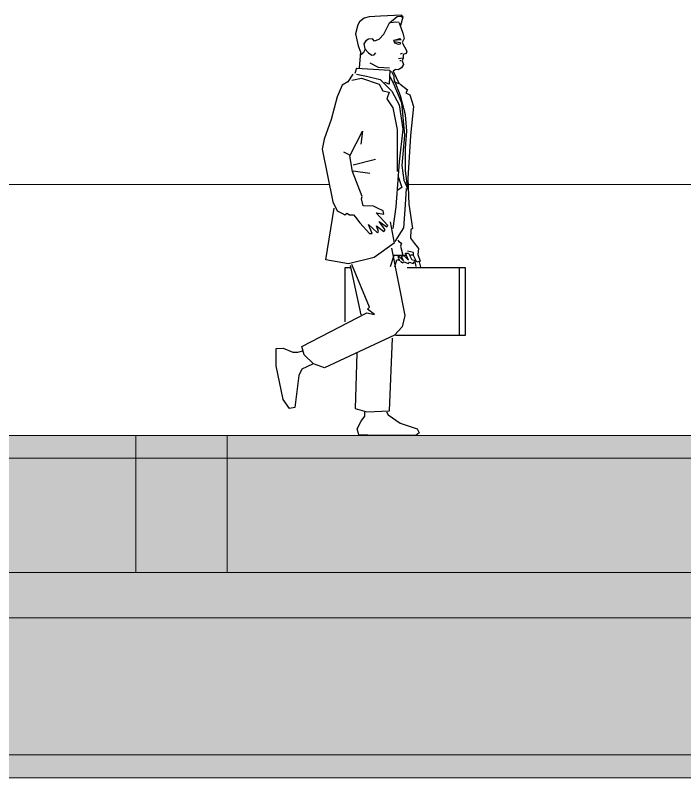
# Model space of a CAD drawing. Header units: millimetres. Extents: x 485872 to 486142, y -52344 to -52207.
# Drawn here: x 486062.031 to 486064.965, y -52339.377 to -52336.035 of the extents above; entities that cross this region are included whole.
import ezdxf

# ---------------------------------------------------------------- set-up
doc = ezdxf.new("R2010")
doc.units = ezdxf.units.MM
doc.header["$LTSCALE"] = 15
doc.layers.add('G', color=8, linetype='Continuous')

# ---------------------------------------------------------------- blocks, each defined once
blk = doc.blocks.new('02FMAN04')
at = {"color": 0, "linetype": 'ByBlock'}
for p, q in [((-4.09, 62.9), (-4.33, 61.98)), ((-5.2, 47.99), (-6.24, 48.51)), ((-0.79, 47.26), (-4.66, 46.29)), ((-4.66, 45.32), (-1.76, 44.94)), ((2.36, 30.85), (1.69, 28.89)), ((4.43, 30.85), (2.36, 30.85)), ((2.51, 28.87), (2.82, 30.11)), ((2.82, 30.11), (3.14, 30.11)), ((5.71, 30.87), (5.16, 30.87)), ((5.55, 30.07), (5.86, 30.04)), ((-5.14, 29.12), (-3.33, 20.66)), ((5.86, 30.04), (6.08, 28.92)), ((6.66, 29.76), (6.92, 28.85)), ((13.53, 28.78), (13.53, 17.2))]:
    blk.add_line(p, q, dxfattribs=at)
for points in [[(3.51, 70.28), (3.91, 71.74), (3.66, 71.99), (0.03, 71.85), (-1.88, 71.7), (-2.77, 71.46), (-3.55, 70.85), (-3.84, 70.32), (-4.26, 68.83), (-3.77, 66.74), (-3.38, 65.74), (-3.62, 62.94)], [(-0.96, 67.59), (-0.21, 67.87), (0.6, 68.72), (1.6, 70.67), (2.91, 71.77), (3.55, 71.85), (3.83, 71.67)], [(3.27, 70.67), (3.87, 68.94), (4.08, 68.01), (3.76, 67.34), (4.58, 65.85), (4.47, 65.42), (3.91, 65.25), (3.94, 64.64), (3.76, 64.18), (3.98, 63.54), (3.66, 62.97), (3.09, 62.62), (2.59, 62.69), (2.24, 62.41), (3.27, 60.21), (2.45, 60.53), (2.41, 61.52), (1.99, 62.3), (1.63, 62.23)], [(3.23, 70.75), (2.7, 70.82), (1.77, 70.67)], [(-0.96, 67.55), (-1.35, 67.94), (-2.03, 67.91), (-2.49, 67.62), (-2.81, 67.09), (-2.63, 66.24), (-1.99, 65.56), (-1.42, 65.17), (-1.03, 65.21), (-0.75, 65.56)], [(-3.3, 65.28), (-2.81, 65.67), (-2.59, 66.13)], [(3.48, 65.35), (3.83, 65.49)], [(3.87, 64.61), (3.16, 64.54)], [(3.59, 64.18), (3.37, 64.18)], [(-4.09, 62.9), (1.67, 62.55), (1.53, 60.17), (0.78, 60.45)], [(1.6, 62.9), (-0.32, 63.05), (-1.71, 63.76)], [(-4.68, 61.9), (-5.54, 60.6), (-6.5, 60), (-7.36, 58.01), (-8.4, 54.12), (-9.61, 50.75), (-9.95, 49.03), (-8.14, 40.04), (-7.36, 38.49), (-6.58, 38.06), (-6.06, 37.8), (-5.72, 38.06), (-5.28, 37.8), (-4.59, 37.8), (-4.25, 37.37), (-3.47, 36.42), (-1.83, 34.6), (-1.39, 34.6), (-2, 36.16), (-0.53, 34.77), (-0.27, 34.95), (-0.62, 35.9), (0.59, 34.95), (0.85, 35.21), (-0.18, 36.67), (1.11, 35.72), (1.29, 35.98), (-0.7, 38.14), (0.59, 37.88), (0.51, 38.49), (-0.44, 38.92), (-1.14, 39.27), (-2.95, 39.35), (-3.21, 40.56), (-3.12, 40.91), (-4.77, 45.23), (-5.2, 47.9), (-3.04, 52.14), (-3.3, 49.89)], [(-4.07, 61.9), (-2.35, 61.55), (-0.01, 60.95), (1.98, 58.96), (3.27, 56.63), (3.88, 52.48), (3.27, 46.87), (3.1, 44.54), (2.67, 39.18), (2.15, 35.47)], [(1.63, 61.47), (2.24, 60.43), (3.62, 56.97), (4.14, 51.45), (3.71, 46.26), (4.05, 43.76), (4.74, 42.2), (4.31, 45.31), (4.31, 49.2), (4.57, 52.14), (4.31, 54.9), (3.45, 58.18), (2.5, 60.69)], [(-4.85, 60.86), (-3.21, 61.21), (-0.18, 60.17), (0.42, 59.05), (1.54, 58.79), (1.11, 57.66), (2.15, 56.11), (2.93, 52.4), (2.93, 45.23)], [(3.36, 60.26), (4.66, 59.22), (4.4, 58.7), (5.09, 58.36), (5.69, 56.37), (5.18, 51.36), (4.74, 44.02), (4.92, 39.61), (5.52, 35.47), (5.26, 35.21), (5.18, 33.82), (5.87, 32.87), (6.56, 32.01), (6.47, 30.97), (6.82, 29.85), (6.3, 29.68), (5.69, 30.8), (5.69, 31.32), (4.66, 31.58)], [(3.01, 44.54), (3.71, 42.46), (2.93, 41.94)], [(2.58, 33.22), (4.05, 35.55), (4.31, 39.52), (4.48, 42.29)], [(1.72, 36.59), (2.41, 32.96), (-1.05, 30.46), (-5.46, 29.42), (-9.35, 30.11), (-7.88, 38.92)], [(3.01, 33.48), (3.19, 33.22), (3.62, 32.96), (3.45, 32.44), (3.88, 30.89)], [(1.94, 32.06), (4.19, 20.57), (3.76, 18.58), (2.46, 17.2), (-9.55, 11.59), (-11.46, 12.28), (-13.01, 13.83), (-13.44, 15.21), (-2.29, 21), (-0.99, 20.74), (-2.2, 21.61), (-1.86, 21.95), (-4.88, 29.29)], [(3.36, 29.85), (3.1, 30.63), (3.27, 30.63), (3.97, 29.94), (3.62, 30.63), (4.05, 30.8), (4.83, 30.02), (4.31, 31.23), (4.83, 31.23), (5.44, 30.11)], [(-6.01, 19.45), (-6.01, 28.78), (-5.06, 28.78)], [(4.62, 28.78), (14.57, 28.78), (14.57, 17.11), (2.64, 17.11)], [(3.45, 29.83), (3.86, 29.55), (4.03, 29.72), (4.82, 29.46), (5.01, 29.7), (5.66, 29.46), (5.88, 29.74)], [(-4.02, 14.09), (-4.28, 4.59), (-2.29, 4.07), (1.6, 4.24), (2.12, 16.68)], [(-11.63, 12.19), (-13.44, 11.33), (-13.96, 10.29), (-14.31, 7.53), (-14.65, 4.76), (-15.52, 4.59), (-16.64, 6.14), (-17.85, 11.93), (-17.85, 14.87), (-16.64, 14.96), (-15, 14.26), (-14.14, 14.26), (-13.27, 14.52)], [(1.08, 4.07), (1.34, 3.55), (3.41, 2.08), (6.35, 1.13), (6.7, 0.44), (6.09, 0.01), (-0.56, 0.01), (-3.67, 0.1), (-3.93, 1.13), (-3.24, 2.43), (-2.64, 3.29), (-2.64, 3.98)]]:
    blk.add_lwpolyline(points, dxfattribs=at)
for points in [[(2.27, 67.66), (3.34, 68.01), (3.59, 67.8)], [(2.38, 67.48), (3.41, 67.3), (3.41, 67.06), (3.12, 66.95), (2.52, 67.23)]]:
    blk.add_lwpolyline(points, close=True, dxfattribs=at)

msp = doc.modelspace()

# ---------------------------------------------------------------- hatches: boundary and pattern name
at = {"linetype": 'Continuous', "lineweight": 13}
h = msp.add_hatch(color=256, dxfattribs=at)
h.dxf.hatch_style = 1
h.paths.add_polyline_path([(486071.8597, -52337.9766), (486071.8597, -52337.8766), (486059.0597, -52337.8766), (486059.0597, -52337.9766)])
h = msp.add_hatch(color=256, dxfattribs=at)
h.dxf.hatch_style = 1
h.paths.add_polyline_path([(486062.5597, -52338.4766), (486062.9597, -52338.4766), (486062.9597, -52337.8766), (486062.5597, -52337.8766)])
h = msp.add_hatch(dxfattribs=at)
h.set_pattern_fill('AR-CONC', color=256, scale=0.002)
h.set_pattern_definition([(50, (485401.17337, -52287.03726), (0.36436934, -0.03187817), [0.0381, -0.4191]), (355, (485401.17337, -52287.03726), (-0.07048684, 0.3821137), [0.03048, -0.33528117]), (100.451445, (485401.20374, -52287.03992), (0.2938825, 0.3502355), [0.03238002, -0.35618049]), (46.1842, (485401.17337, -52286.93566), (0.54215808, -0.08408466), [0.05715, -0.62865]), (96.63556, (485401.21855, -52286.94267), (0.47480827, 0.49485225), [0.04857005, -0.5342712]), (351.18415, (485401.1734, -52286.93566), (0.47480827, 0.49485225), [0.04571993, -0.50291946]), (21, (485401.22417, -52286.96106), (0.30322878, -0.2045304), [0.0381, -0.4191]), (326, (485401.22417, -52286.96106), (0.12360406, 0.36837593), [0.03048, -0.33528]), (71.451445, (485401.24944, -52286.9781), (0.42683284, 0.16384554), [0.03238002, -0.35617988]), (37.5, (485401.17337, -52287.03726), (0.006177207, 0.169110078), [0, -0.331216, 0, -0.34036, 0, -0.33655]), (7.5, (485401.17337, -52287.03726), (0.133639325, 0.20036115), [0, -0.194056, 0, -0.323596, 0, -0.12827]), (327.5, (485401.06009, -52287.03726), (0.27118119, -0.011457488), [0, -0.127, 0, -0.39624, 0, -0.52578]), (317.5, (485401.0093, -52287.03726), (0.29625836, 0.05085298), [0, -0.1651, 0, -0.263144, 0, -0.37338])])
h.paths.add_polyline_path([(486058.4597, -52338.6766), (486058.4597, -52338.2045), (486056.683, -52339.2766), (486058.4597, -52339.2766)])
h.paths.add_polyline_path([(486059.0597, -52338.6766), (486058.7597, -52338.6766), (486058.7597, -52339.2766), (486059.0597, -52339.2766)])
h.paths.add_polyline_path([(486058.7597, -52338.6766), (486058.6597, -52338.6766), (486058.6597, -52339.2766), (486058.7597, -52339.2766)])
h.paths.add_polyline_path([(486066.4597, -52338.6766), (486059.0597, -52338.6766), (486059.0597, -52339.2766), (486066.4597, -52339.2766)])
h.paths.add_polyline_path([(486066.4597, -52338.4766), (486059.0597, -52338.4766), (486059.0597, -52338.6766), (486066.4597, -52338.6766)])
h.paths.add_polyline_path([(486062.5597, -52337.9766), (486059.0597, -52337.9766), (486059.0597, -52338.4766), (486062.5597, -52338.4766)])
h.paths.add_polyline_path([(486066.4597, -52337.9766), (486062.9597, -52337.9766), (486062.9597, -52338.4766), (486066.4597, -52338.4766)])
h.paths.add_polyline_path([(486066.7597, -52338.6766), (486066.4597, -52338.6766), (486066.4597, -52339.2766), (486066.7597, -52339.2766)])
h.paths.add_polyline_path([(486067.0597, -52338.6766), (486066.7597, -52338.6766), (486066.7597, -52339.2766), (486067.0597, -52339.2766)])
h.paths.add_polyline_path([(486070.7597, -52338.4766), (486067.0597, -52338.4766), (486067.0597, -52338.6766), (486067.0597, -52339.2766), (486070.7597, -52339.2766)])
h.paths.add_polyline_path([(486070.7597, -52338.2766), (486067.0597, -52338.2766), (486067.0597, -52338.4766), (486070.7597, -52338.4766)])
h.paths.add_polyline_path([(486069.3097, -52337.9766), (486068.1797, -52337.9766), (486068.1797, -52338.0766), (486067.9797, -52338.0766), (486067.9797, -52337.9766), (486067.0597, -52337.9766), (486067.0597, -52338.2766), (486069.3097, -52338.2766)])
h.paths.add_polyline_path([(486071.6597, -52338.4766), (486070.7597, -52338.4766), (486070.7597, -52339.2766), (486071.6597, -52339.2766)])
h.paths.add_polyline_path([(486071.8597, -52338.2766), (486070.7597, -52338.2766), (486070.7597, -52338.4766), (486071.8597, -52338.4766)])
h.paths.add_polyline_path([(486070.7597, -52337.9766), (486069.6097, -52337.9766), (486069.6097, -52338.2766), (486070.7597, -52338.2766)])
h.paths.add_polyline_path([(486071.8597, -52337.9766), (486070.7597, -52337.9766), (486070.7597, -52338.2766), (486071.8597, -52338.2766)])
h.paths.add_polyline_path([(486072.0597, -52338.4766), (486071.8597, -52338.4766), (486071.6597, -52338.4766), (486071.6597, -52339.2766), (486072.0597, -52339.2766)])
h = msp.add_hatch(color=256, dxfattribs=at)
h.dxf.hatch_style = 1
h.paths.add_polyline_path([(486051.7343, -52339.2766), (486077.5443, -52339.2766), (486077.5443, -52339.3766), (486051.7343, -52339.3766)])

# ---------------------------------------------------------------- linework, layer by layer
for points in [[(486071.8597, -52337.8766), (486058.4597, -52337.8766)], [(486058.4597, -52337.9766), (486071.8597, -52337.9766)], [(486059.0597, -52338.4766), (486066.4597, -52338.4766)], [(486066.4597, -52338.6766), (486059.0597, -52338.6766)]]:
    msp.add_lwpolyline(points, dxfattribs=at)
for points in [[(486062.5597, -52338.4766), (486062.9597, -52338.4766), (486062.9597, -52337.8766), (486062.5597, -52337.8766)], [(486051.7343, -52339.2766), (486077.5443, -52339.2766), (486077.5443, -52339.3766), (486051.7343, -52339.3766)]]:
    msp.add_lwpolyline(points, close=True, dxfattribs=at)
at = {"layer": 'G', "lineweight": 0}
for points in [[(486060.8619, -52336.7766), (486063.4071, -52336.7766)], [(486063.7529, -52336.7766), (486066.0175, -52336.7766)]]:
    msp.add_lwpolyline(points, dxfattribs=at)

# ---------------------------------------------------------------- block references
at = {"xscale": 0.02557648107316345, "yscale": 0.02557648107316345, "zscale": 0.02557648107316345}
msp.add_blockref('02FMAN04', (486063.6306, -52337.8766), dxfattribs=at)

doc.saveas('drawing.dxf')
